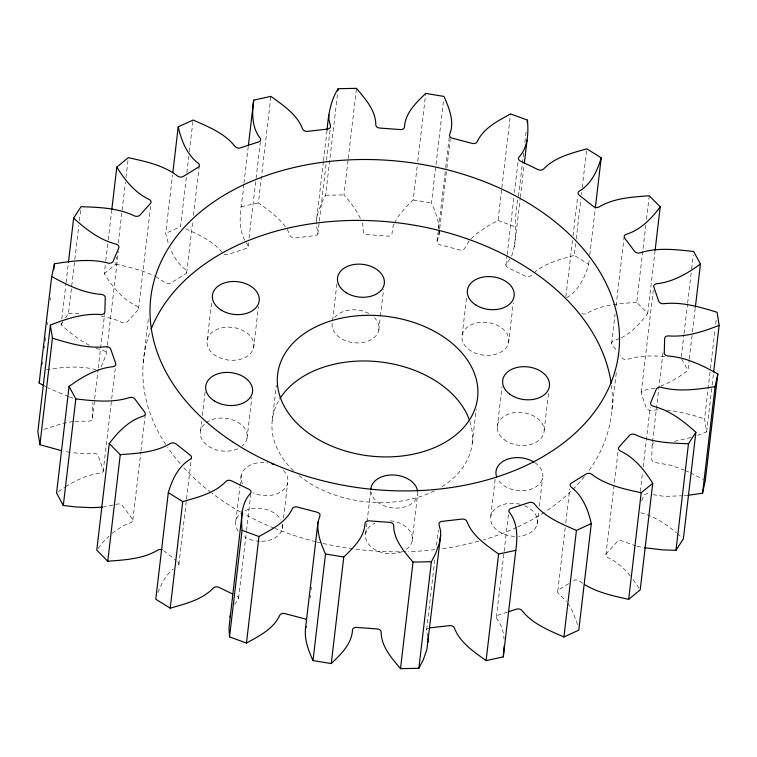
<?xml version="1.0" encoding="UTF-8"?>
<svg xmlns="http://www.w3.org/2000/svg" width="757" height="757" viewBox="0 0 757 757"><rect width="100%" height="100%" fill="white"/><g stroke="black" fill="none" stroke-linecap="round" stroke-linejoin="round"><path stroke-width="0.57" stroke-dasharray="3.79 2.84" d="M74.905 421.308L88.427 421.11A4.069 2.839 6.7 0 0 92.354 418.403L92.733 404.238A4.069 2.839 6.7 0 0 92.335 402.762M663 352.648L652.137 445.154L651.749 459.329A4.069 2.839 6.7 0 0 655.505 462.593L671.071 465.281L684.233 470.078M469.113 240.991L464.628 248.457A4.069 2.839 6.7 0 1 459.471 249.914L440.072 244.823A4.069 2.839 6.7 0 1 437.054 241.218L439.003 234.935L439.268 230.374M511.609 256.084C518.659 237.376 512.962 216.663 518.394 197.416M243.801 184.415C242.779 202.677 235.559 223.211 244.899 240.452M42.619 364.524L42.894 362.177M44.54 348.125L44.814 345.788M45.363 341.104L45.78 337.584M47.294 324.706L47.568 322.368M50.18 300.113L50.454 297.775M89.354 345.372L80.649 340.29L69.653 332.257L61.118 324.715L61.677 320.031M61.809 318.867L65.935 283.733M66.077 282.56L68.414 262.651M65.433 318.035L68.518 313.256L74.706 260.559M74.839 259.386L78.832 225.425M79.381 220.741L80.895 207.863M101.078 316.048L113.701 318.99L121.981 322.463A4.069 2.839 6.7 0 0 127.46 321.63L137.888 310.096A4.069 2.839 6.7 0 0 136.79 306.074C122.53 299.479 112.396 286.723 104.277 273.684L105.658 261.969M105.791 260.796L108.128 240.887M108.27 239.723L111.705 210.446M92.354 418.403L98.126 369.227M98.268 368.053L104.589 314.183M104.277 273.684L115.802 264.212L116.625 257.191M118.272 243.139L125.425 182.248M125.974 177.554L128.321 157.655M101.078 366.814L106.245 354.531L107.21 346.337M107.352 345.164L118.357 251.485M103.189 471.365L111.582 399.933M111.714 398.759L115.566 365.972M138.569 308.742L150.813 204.513M143.224 362.669L148.59 317.003M168.092 242.637L165.698 233.411L172.577 174.867M132.835 520.22L140.821 452.298M140.953 451.125L145.221 414.827M186.336 177.412L180.563 226.589L165.698 233.411M186.884 172.728L188.815 156.33M189.364 151.646L193.082 120.032M186.676 272.794L192.865 220.098M193.413 215.414L199.195 166.228M178.87 564.523L186.44 500.112M186.572 498.939L191.389 457.957M207.229 339.874L211.638 302.393M200.567 430.78L201.665 421.412M202.356 415.565L205.1 392.145M243.943 183.251L248.211 146.943M248.107 246.328L248.514 242.817M249.062 238.133L255.942 179.579M256.084 178.415L260.484 140.934M285.465 226.759C278.15 217.108 268.271 209.784 258.383 202.952L270.902 96.385M253.661 347.577A23.562 16.455 6.7 0 0 221.877 327.838A23.562 16.455 6.7 0 0 215.802 355.752A23.562 16.455 6.7 0 0 253.661 347.577L258.478 306.594M235.872 520.892L239.865 486.931M239.997 485.757L241.237 475.226M246.99 438.492L251.807 397.51M238.559 598.371L246.403 531.622M246.536 530.449L250.804 494.151M272.236 420.296L276.362 385.162M323.39 161.667L316.379 221.385L317.647 213.881L321.233 203.709L325.614 195.259L337.442 94.549M323.532 160.493L327.109 130.043M282.304 528.604L282.986 522.746M283.534 518.062L287.669 482.928M317.845 233.97L319.227 222.255M319.359 221.091L326.381 161.364M326.513 160.191L330.232 128.576M360.351 218.404L357.758 213.105L350.983 203.131L343.971 194.909L348.097 159.774M348.229 158.61L356.49 88.342M336.893 283.875L332.351 322.51A23.562 16.455 6.7 0 0 361.203 342.732A23.562 16.455 6.7 0 0 374.46 317.694M310.313 597.756L310.588 595.418M311.278 589.561L311.553 587.214M378.774 330.222L380.288 317.344M380.43 316.171L383.591 289.24M365.707 533.344L366.946 522.803M367.079 521.63L370.656 491.189M394.473 222.936L398.494 216.086L405.78 207.144L413.218 199.971L417.202 166.01M417.76 161.326L425.737 93.414M439.145 229.286L438.407 222.719L435.389 212.055L431.481 203.008L443.725 98.789M437.054 241.218L445.58 168.612M445.722 167.439L449.298 136.998M439.003 234.935L446.706 169.36M446.848 168.186L450.283 138.91M412.13 541.047L417.495 495.381M426.636 629.597L434.887 559.328M436.543 545.277L438.331 530.061M462.186 334.963L466.586 297.492M471.062 238.729L477.553 232.995L488.038 225.889L498.03 220.486L501.74 188.862M501.882 187.698L510.54 113.919M472.245 443.271L476.229 409.31M505.922 265.196L507.02 255.828M507.162 254.655L513.899 197.274M514.448 192.59L518.025 162.14M518.526 196.252L523.617 152.923M524.856 142.382L526.096 131.841M514.542 246.564L520.182 198.552M520.324 197.388L524.175 164.6M497.226 427.563L502.042 386.581M508.609 342.675A23.562 16.455 6.7 0 0 476.825 322.936A23.562 16.455 6.7 0 0 470.75 350.851A23.562 16.455 6.7 0 0 508.609 342.675L513.284 302.857M490.82 515.99L495.229 478.509M496.374 617.229L508.761 511.836M544.179 430.288L548.579 392.817M537.252 523.693L538.624 511.987M539.315 506.13L542.618 478.027M565.886 296.697L572.491 240.489M573.04 235.805L577.582 197.161M566.605 297.804C578.698 290.764 584.906 277.27 588.7 264.363L574.26 255.393L575.642 243.688M576.191 239.004L580.865 199.186M581.414 194.502L581.688 192.155M582.247 187.471L586.779 148.826M588.7 264.363L589.665 256.159M589.798 254.995L595.163 209.32M557.805 590.772L565.233 527.534M565.791 522.85L569.775 488.89M611.647 343.347L615.081 314.07M616.047 305.875L624.023 237.953M611.987 409.556L616.387 372.075M605.912 554.824L618.157 450.604M621.365 337.868C632.019 332.077 640.583 323.125 647.699 313.436L636.732 302.327L645.816 225.037M646.497 219.18L649.251 195.76M647.699 313.436L654.985 251.371M641.293 392.202L653.263 290.319M640.299 491.463L642.494 472.728M643.185 466.88L650.206 407.152M681.319 356.907L683.931 334.66M684.063 333.487L687.507 304.21M687.64 303.037L691.491 270.249M691.633 269.076L693.28 255.024M660.672 386.184L667.627 383.231L679.01 376.825L687.924 370.57L689.154 360.029M689.296 358.865L692.324 333.099M692.456 331.926L695.21 308.506M697.547 435.379L706.631 431.887L704.568 418.848L710.35 369.671M710.482 368.498L715.024 329.853M715.715 323.996L716.264 319.312M706.631 431.887L711.996 386.212M712.138 385.039L713.51 373.333M157.948 592.58C161.336 583.846 165.774 574.733 173.429 568.961M394.056 224.025L392.807 227.27L391.984 233.733A4.069 2.839 6.7 0 1 387.66 236.118L367.476 234.642A4.069 2.839 6.7 0 1 363.294 231.633L362.821 225.075L361.392 220.524M641.681 500.841L643.828 495.721A4.069 2.839 6.7 0 1 648.702 493.895M61.118 324.715L62.973 321.857M234.547 604.417L238.086 599.781A4.069 2.839 6.7 0 0 236.421 595.825M509.934 259.14L506.395 263.786A4.069 2.839 6.7 0 0 508.061 267.741L525.349 276.106A4.069 2.839 6.7 0 0 530.969 275.671L533.259 273.514M98.145 548.39L102.886 542.315L108.999 536.202M534.026 272.794C545.172 263.001 560.331 259.424 574.26 255.393M112.168 533.231L123.117 525.699L130.923 522.614A4.069 2.839 6.7 0 0 132.229 518.772L122.473 505.752A4.069 2.839 6.7 0 0 117.051 504.124L103.378 507.058M58.346 491.738L64.572 487.357M568.677 583.628L558.978 589.618A4.069 2.839 6.7 0 0 558.581 593.611L566.51 601.484M65.471 486.732C76.202 480.26 87.727 474.402 100.416 473.276A4.069 2.839 6.7 0 0 103.122 469.889L98.268 455.818A4.069 2.839 6.7 0 0 93.518 453.273L84.358 453.859L71.376 452.554M619.415 338.634L613.558 340.953A4.069 2.839 6.7 0 0 612.252 344.795L617.125 351.305M43.906 429.351L62.557 423.456L72.786 421.517M507.483 612.101L498.645 615.006A4.069 2.839 6.7 0 0 496.781 618.706C501.342 624.544 503.727 631.821 504.03 639.182M654.843 388.209L644.065 390.29A4.069 2.839 6.7 0 0 641.359 393.678L646.213 407.749A4.069 2.839 6.7 0 0 650.963 410.285L660.123 409.707M690.999 437.47L671.696 442.05M241.19 206.67L258.383 202.952M46.489 369.653C62.727 367.107 79.674 365.385 95.779 369.671M683.145 495.759L664.296 496.374L650.973 494.368M684.29 495.665L686.58 495.475M636.732 302.327C619.699 303.661 601.541 304.541 586.505 313.53A4.069 2.839 6.7 0 1 580.78 312.906M325.614 195.259L343.971 194.909M68.518 313.256L81.633 313.672M664.58 356.424C652.156 355.695 639.372 355.393 627.43 359.443A4.069 2.839 6.7 0 1 622.008 357.806L619.917 355.024M666.643 410.086L677.42 411.628L692.191 415.035L704.568 418.848M70.297 452.402L63.654 451.153M413.218 199.971L431.481 203.008M636.997 546.308L643.403 547.519M115.802 264.212C129.069 266.937 142.373 270.24 154.655 276.059M635.965 546.015L622.509 541.094A4.069 2.839 6.7 0 0 617.021 541.936L606.594 553.471A4.069 2.839 6.7 0 0 607.691 557.493C616.614 561.656 624.213 568.233 630.231 575.973M640.744 512.801C654.247 516.104 665.942 524.128 676.531 532.814M96.092 348.334L103.737 350.756A4.069 2.839 6.7 0 1 106.245 354.531M68.376 396.573L48.022 387.868M69.379 396.914L73.41 398.286M498.03 220.486L514.949 226.693M185.844 228.86C199.186 234.878 213.427 241.218 222.586 253.112A4.069 2.839 6.7 0 0 228.169 254.371L245.836 248.561A4.069 2.839 6.7 0 0 247.7 244.861L245.467 241.341M685.255 470.532L689.362 472.349M690.384 472.813L703.348 479.436M155.573 276.523L165.225 282.711A4.069 2.839 6.7 0 0 170.959 282.929L185.503 273.949A4.069 2.839 6.7 0 0 185.9 269.956C178.557 264.392 173.344 256.491 170.23 247.899M44.086 385.729L47.038 387.329M582.701 583.25L579.256 580.856A4.069 2.839 6.7 0 0 573.522 580.638M163.701 550.661L175.946 560.341M677.383 533.571L681.65 537.338M633.107 579.465L640.204 589.883M567.816 603.14L572.112 610.416L576.389 620.92L577.988 627.07M681.697 359.036L687.924 370.57M287.282 229.295L290.139 235.692A4.069 2.839 6.7 0 0 295.192 237.897L314.789 235.654A4.069 2.839 6.7 0 0 317.997 232.503L316.388 225.965L316.379 222.53M427.828 636.505L426.484 631.054A4.069 2.839 6.7 0 1 429.692 627.903M611.438 385.341A235.588 164.543 6.7 0 1 587.905 472.065M584.338 476.711A235.588 164.543 6.7 0 1 545.286 511.694M544.302 512.347A235.588 164.543 6.7 0 1 517.75 526.957M516.671 527.449A235.588 164.543 6.7 0 1 483.193 539.902M478.765 541.16A235.588 164.543 6.7 0 1 440.688 548.929M435.001 549.648A235.588 164.543 6.7 0 1 408.354 551.645M406.017 551.711A235.588 164.543 6.7 0 1 354.011 548.976M352.885 548.834A235.588 164.543 6.7 0 1 322.804 543.394M320.514 542.854A235.588 164.543 6.7 0 1 317.088 542.031M315.953 541.747A235.588 164.543 6.7 0 1 275.122 528.537M274.062 528.112A235.588 164.543 6.7 0 1 243.697 513.729M240.698 512.063A235.588 164.543 6.7 0 1 212.074 493.309M211.127 492.58A235.588 164.543 6.7 0 1 183.8 467.722M180.1 463.568A235.588 164.543 6.7 0 1 167.6 447.368M165.755 444.596A235.588 164.543 6.7 0 1 150.293 331.254M417.732 492.154A23.562 16.455 6.7 0 1 396.148 508.098A23.562 16.455 6.7 0 1 370.958 491.974M283.345 470.4A23.562 16.455 6.7 0 1 282.011 491.085A23.562 16.455 6.7 0 1 252.866 492.741M242.6 483.799A23.562 16.455 6.7 0 1 267.959 462.962M534.981 462.745A23.562 16.455 6.7 0 1 532.843 488.511A23.562 16.455 6.7 0 1 497.548 478.888M177.696 561.722A4.069 2.839 6.7 0 1 177.876 565.763M652.137 445.154A4.069 2.839 6.7 0 1 654.048 442.76M469.917 421.564A100.662 70.306 6.7 0 1 440.489 487.565M434.395 490.877A100.662 70.306 6.7 0 1 298.466 475.169M293.375 470.665A100.662 70.306 6.7 0 1 279.305 399.677M524.535 505.704A23.562 16.455 6.7 0 1 537.309 523.409A23.562 16.455 6.7 0 1 518.677 536.306M514.618 536.382A23.562 16.455 6.7 0 1 490.754 516.34A23.562 16.455 6.7 0 1 520.542 504.361M390.394 520.807A23.562 16.455 6.7 0 1 410.852 532.616A23.562 16.455 6.7 0 1 405.638 549.781M401.853 551.749A23.562 16.455 6.7 0 1 369.671 545.494A23.562 16.455 6.7 0 1 374.98 523.078M334.708 317.543A23.562 16.455 6.7 0 1 370.201 314.335M206.216 422.633A23.562 16.455 6.7 0 1 238.89 422.908A23.562 16.455 6.7 0 1 242.126 446.034M237.717 448.759A23.562 16.455 6.7 0 1 206.869 445.078A23.562 16.455 6.7 0 1 205.431 423.239M282.418 524.298A23.562 16.455 6.7 0 1 261.704 541.312M259.67 541.283A23.562 16.455 6.7 0 1 244.445 536.779M238.247 531.102A23.562 16.455 6.7 0 1 240.735 513.35M245.154 510.625A23.562 16.455 6.7 0 1 280.942 520.021M504.143 439.637A23.562 16.455 6.7 0 0 543.394 434.518A23.562 16.455 6.7 0 0 514.571 412.622A23.562 16.455 6.7 0 0 504.143 439.637"/><path stroke-width="1.14" d="M328.898 114.827L328.907 119.407L330.516 125.946A4.069 2.839 6.7 0 1 327.308 129.097L307.711 131.34A4.069 2.839 6.7 0 1 302.658 129.125C297.17 114.364 283.09 105.27 270.902 96.385L253.709 100.104C251.892 112.963 251.75 127.592 260.219 138.294A4.069 2.839 6.7 0 1 258.355 141.994L240.679 147.804A4.069 2.839 6.7 0 1 235.105 146.546C224.668 133.156 208.156 126.674 193.082 120.032L178.217 126.854C181.349 140.499 186.856 154.693 198.419 163.389A4.069 2.839 6.7 0 1 198.022 167.382L183.478 176.362A4.069 2.839 6.7 0 1 177.744 176.144C163.569 165.177 145.429 161.478 128.321 157.655L116.796 167.117C124.914 180.157 135.049 192.912 149.309 199.507A4.069 2.839 6.7 0 1 150.406 203.529L139.979 215.064A4.069 2.839 6.7 0 1 134.491 215.906C117.922 207.957 99.072 207.267 81.027 206.689L73.637 218.158C85.986 229.362 99.782 240.064 116.256 244.199A4.069 2.839 6.7 0 1 118.764 247.965L113.171 261.279A4.069 2.839 6.7 0 1 108.298 263.105C90.67 258.43 72.152 260.9 54.447 263.815L51.684 276.494C67.127 285.029 83.592 293.196 101.495 294.407A4.069 2.839 6.7 0 1 105.251 297.671L104.863 311.846A4.069 2.839 6.7 0 1 100.946 314.543C83.469 313.124 66.389 318.754 50.369 325.113L52.432 338.152C69.691 343.517 87.774 348.797 106.037 346.715A4.069 2.839 6.7 0 1 110.787 349.251L115.641 363.322A4.069 2.839 6.7 0 1 112.935 366.71C96.622 368.347 82.068 376.967 69.076 386.43L75.823 398.92C93.594 400.917 112.216 403.131 129.57 397.557A4.069 2.839 6.7 0 1 134.992 399.194L144.748 412.205A4.069 2.839 6.7 0 1 143.442 416.047C129.012 420.457 118.054 431.764 109.301 443.564L120.268 454.673C137.301 453.339 155.459 452.459 170.495 443.47A4.069 2.839 6.7 0 1 176.22 444.094L190.215 455.156A4.069 2.839 6.7 0 1 190.395 459.196C178.302 466.236 172.094 479.73 168.3 492.637L182.74 501.607C197.946 497.207 214.77 493.252 226.031 481.329A4.069 2.839 6.7 0 1 231.651 480.894L248.939 489.259A4.069 2.839 6.7 0 1 250.605 493.214C241.332 503.036 241.029 517.627 242.051 530.307L258.97 536.514C271.536 529.503 286.174 522.368 292.372 508.543A4.069 2.839 6.7 0 1 297.529 507.086L316.928 512.177A4.069 2.839 6.7 0 1 319.946 515.782L317.997 522.065L305.478 628.622C304.39 639.75 308.459 650.604 313.001 660.558L331.263 663.586C340.707 654.408 351.967 643.914 352.497 629.833A4.069 2.839 6.7 0 1 356.821 627.439L377.014 628.916A4.069 2.839 6.7 0 1 381.187 631.925C381.074 646.487 391.729 658.145 400.51 668.658L418.867 668.299L423.248 659.858L426.834 649.686L440.621 535.615L440.612 531.036L439.003 524.497A4.069 2.839 6.7 0 1 442.211 521.346L461.808 519.103A4.069 2.839 6.7 0 1 466.861 521.308C472.349 536.07 486.429 545.163 498.617 554.048L515.81 550.33C517.627 537.47 517.769 522.841 509.3 512.139A4.069 2.839 6.7 0 1 511.164 508.439L528.831 502.629A4.069 2.839 6.7 0 1 534.414 503.888C544.851 517.277 561.363 523.759 576.437 530.411L591.302 523.589C588.17 509.934 582.663 495.74 571.1 487.044A4.069 2.839 6.7 0 1 571.497 483.051L586.041 474.071A4.069 2.839 6.7 0 1 591.775 474.289C605.95 485.256 624.09 488.956 641.198 492.788L652.723 483.316C644.604 470.277 634.47 457.521 620.21 450.926A4.069 2.839 6.7 0 1 619.112 446.904L629.54 435.37A4.069 2.839 6.7 0 1 635.019 434.537C651.597 442.485 670.447 443.176 688.482 443.744L695.882 432.285C683.533 421.072 669.737 410.37 653.263 406.244A4.069 2.839 6.7 0 1 650.755 402.469L656.347 389.164A4.069 2.839 6.7 0 1 661.221 387.329C678.849 392.003 697.367 389.533 715.072 386.619L717.835 373.949C702.392 365.404 685.918 357.238 668.024 356.036A4.069 2.839 6.7 0 1 664.268 352.762L664.646 338.597A4.069 2.839 6.7 0 1 668.573 335.89C686.05 337.31 703.13 331.68 719.15 325.321L717.087 312.291C699.828 306.916 681.745 301.636 663.482 303.727A4.069 2.839 6.7 0 1 658.732 301.182L653.878 287.111A4.069 2.839 6.7 0 1 656.584 283.724C672.897 282.096 687.451 273.476 700.443 264.013L693.696 251.513C675.925 249.517 657.303 247.302 639.949 252.876A4.069 2.839 6.7 0 1 634.527 251.248L624.771 238.228A4.069 2.839 6.7 0 1 626.077 234.386C640.498 229.977 651.465 218.669 660.218 206.869L649.251 195.76C632.218 197.094 614.059 197.974 599.024 206.964A4.069 2.839 6.7 0 1 593.299 206.339L579.304 195.278A4.069 2.839 6.7 0 1 579.124 191.237C591.217 184.197 597.424 170.704 601.219 157.797L586.779 148.826C571.573 153.226 554.749 157.182 543.488 169.114A4.069 2.839 6.7 0 1 537.867 169.54L520.579 161.175A4.069 2.839 6.7 0 1 518.914 157.219C528.187 147.407 528.49 132.806 527.468 120.126L510.54 113.919C497.983 120.931 483.345 128.065 477.147 141.89A4.069 2.839 6.7 0 1 471.99 143.357L452.591 138.257A4.069 2.839 6.7 0 1 449.573 134.651C454.919 122.009 449.128 108.166 443.999 96.442L425.737 93.414C416.293 102.592 405.033 113.086 404.503 127.167A4.069 2.839 6.7 0 1 400.179 129.561L379.986 128.084A4.069 2.839 6.7 0 1 375.813 125.075C375.926 110.513 365.271 98.855 356.49 88.342L338.133 88.701C330.289 101.078 328.235 115.726 327.109 130.043M317.997 522.065C316.909 533.183 320.977 544.037 325.519 553.992L313.001 660.558M242.458 510.436L229.002 627.61L229.532 636.874L246.46 643.081C259.017 636.069 273.656 628.935 279.853 615.11A4.069 2.839 6.7 0 1 285.01 613.643L304.409 618.743A4.069 2.839 6.7 0 1 306.254 619.548M429.692 627.903L449.289 625.661A4.069 2.839 6.7 0 1 454.342 627.875C459.83 642.636 473.91 651.73 486.098 660.615L503.291 656.896L504.247 645.607M43.102 385.19L39.165 383.051L51.684 276.494M53.756 269.672L54.447 263.815M50.369 325.113L37.85 431.679L39.913 444.709L61.383 450.633M39.913 444.709L52.432 338.152M68.414 262.651L73.637 218.158M69.076 386.43L56.557 492.987L63.304 505.487L76.4 506.991L91.588 507.654L102.337 507.19M63.304 505.487L75.823 398.92M111.847 209.273L116.796 167.117M109.301 443.564L96.782 550.131L107.749 561.24C124.782 559.906 142.941 559.026 157.976 550.036A4.069 2.839 6.7 0 1 161.96 549.724M107.749 561.24L120.268 454.673M172.851 172.52L178.217 126.854M168.3 492.637L155.781 599.203L170.221 608.174C185.427 603.774 202.251 599.818 213.512 587.886A4.069 2.839 6.7 0 1 219.133 587.46L232.361 593.857M170.221 608.174L182.74 501.607M248.343 145.77L253.709 100.104M229.532 636.874L242.051 530.307M246.46 643.081L258.97 536.514M337.859 91.039L338.133 88.701M331.263 663.586L343.782 557.029C353.226 547.841 364.486 537.356 365.016 523.267A4.069 2.839 6.7 0 1 369.34 520.882L389.524 522.358A4.069 2.839 6.7 0 1 393.706 525.367C393.583 539.921 404.247 551.579 413.029 562.091L400.51 668.658M418.867 668.299L431.386 561.741L435.767 553.291L439.353 543.119L440.621 535.615M527.194 122.473L527.468 120.126M524.308 163.427L527.061 140.007M486.098 660.615L498.617 554.048M503.291 656.896L515.81 550.33M595.305 208.147L601.219 157.797M508.581 611.741L516.321 609.196A4.069 2.839 6.7 0 1 521.895 610.454C532.332 623.844 548.844 630.326 563.918 636.968L576.437 530.411M591.302 523.589L578.783 630.146L563.918 636.968M655.127 250.198L660.218 206.869M584.432 584.451C597.793 592.655 613.53 596.014 628.679 599.345L641.198 492.788M652.723 483.316L640.204 589.883L628.679 599.345M695.352 307.333L700.443 264.013M644.472 547.718L662.848 549.894L675.973 550.311L688.482 443.744M695.882 432.285L683.363 538.842L675.973 550.311M713.643 372.16L719.15 325.321M687.725 495.371L702.553 493.186L715.072 386.619M717.835 373.949L705.316 480.506L702.553 493.186M39.165 383.051L39.667 380.752M229.939 616.993L230.497 614.883M305.478 628.622L306.131 626.531M413.029 562.091L431.386 561.741M325.519 553.992L343.782 557.029M428.093 637.593L428.102 642.173M151.135 329.077A235.588 164.543 6.7 0 1 396.744 222.69A235.588 164.543 6.7 0 1 611.117 383.033M370.807 489.807A23.562 16.455 6.7 0 1 393.195 474.97A23.562 16.455 6.7 0 1 417.618 491.075M271.943 463.871A23.562 16.455 6.7 0 1 273.845 464.505M496.611 476.778A23.562 16.455 6.7 0 1 506.736 459.508A23.562 16.455 6.7 0 1 534.045 462.139M279.901 398.702A100.662 70.306 6.7 0 1 380.071 361.912A100.662 70.306 6.7 0 1 469.558 420.495M509.508 393.971A23.562 16.455 6.7 0 0 548.759 388.843A23.562 16.455 6.7 0 0 519.936 366.946A23.562 16.455 6.7 0 0 509.508 393.971M214.496 401.002A23.562 16.455 6.7 0 0 252.355 392.826A23.562 16.455 6.7 0 0 220.571 373.087A23.562 16.455 6.7 0 0 214.496 401.002M346.28 292.732A23.562 16.455 6.7 0 0 384.14 284.556A23.562 16.455 6.7 0 0 352.355 264.818A23.562 16.455 6.7 0 0 346.28 292.732M476.115 305.175A23.562 16.455 6.7 0 0 513.975 296.999A23.562 16.455 6.7 0 0 482.19 277.261A23.562 16.455 6.7 0 0 476.115 305.175M221.167 310.086A23.562 16.455 6.7 0 0 259.026 301.911A23.562 16.455 6.7 0 0 227.242 282.172A23.562 16.455 6.7 0 0 221.167 310.086M301.352 427.393A100.662 70.306 6.7 0 0 472.169 415.29A100.662 70.306 6.7 0 0 359.291 315.65A100.662 70.306 6.7 0 0 301.352 427.393M232.371 441.71A235.588 164.543 6.7 0 0 615.611 369.038A235.588 164.543 6.7 0 0 306.292 164.903A235.588 164.543 6.7 0 0 232.371 441.71"/></g></svg>
